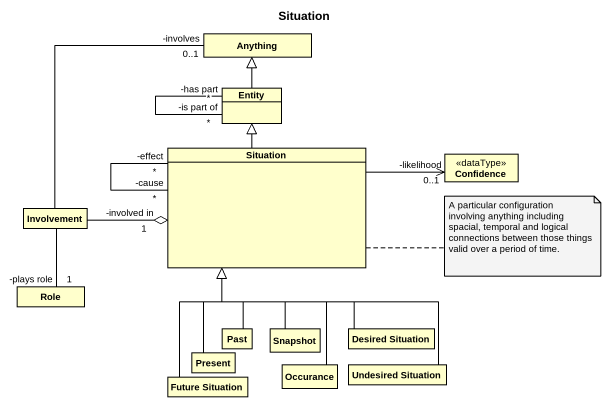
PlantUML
@startuml
title Situation
hide circle
hide empty members
class Anything
class "Entity" as Entity_
class Situation
class Confidence <<dataType>>
class Involvement
class Role
class Past
class Snapshot
class "Desired Situation" as Desired_Situation
class Present
class Occurance
class "Undesired Situation" as Undesired_Situation
class "Future Situation" as Future_Situation
Entity_ -up-|> Anything
Entity_ "-is part of\n*" -- "-has part\n*" Entity_
Situation -up-|> Entity_
Situation "-effect\n*" -- "-cause\n*" Situation
Situation -right-> "-likelihood\n0..1" Confidence
Involvement -up- "-involves\n0..1" Anything
Involvement -right-o "-involved in\n1" Situation
Involvement -- "-plays role\n1" Role
Past -up-|> Situation
Snapshot -up-|> Situation
Desired_Situation -up-|> Situation
Present -up-|> Situation
Occurance -up-|> Situation
Undesired_Situation -up-|> Situation
Future_Situation -up-|> Situation
note right of Situation : A particular configuration involving anything including spacial, temporal and logical connections between those things valid over a period of time.
@enduml
